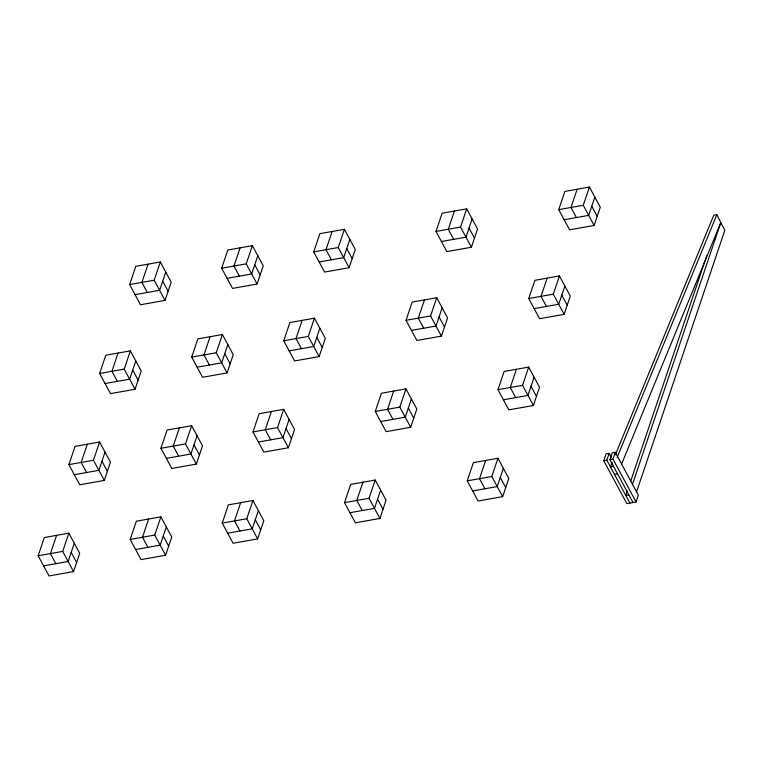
<?xml version="1.0" encoding="UTF-8"?>
<svg xmlns="http://www.w3.org/2000/svg" width="763" height="763" viewBox="0 0 763 763"><rect width="100%" height="100%" fill="white"/><g stroke="black" fill="none" stroke-linecap="round" stroke-linejoin="round"><path stroke-width="1.14" d="M38.15 555.769L44.302 537.543L68.842 533.184L79.705 553.356L73.553 571.582L49.013 575.941L38.15 555.769L62.7 551.411L68.842 533.184M68.899 464.61L75.051 446.384L99.591 442.025L110.454 462.197L104.302 480.423L79.762 484.782L68.899 464.61L93.448 460.251L99.591 442.025M99.648 373.45L105.799 355.224L130.349 350.866L141.203 371.037L135.051 389.264L110.511 393.622L99.648 373.45L124.197 369.101L130.349 350.866M129.634 284.57L135.776 266.344L160.325 261.986L171.189 282.157L165.037 300.384L140.487 304.742L129.634 284.57L154.174 280.221L160.325 261.986M56.576 535.359L50.425 553.595L55.852 563.676M87.325 444.2L81.174 462.435L86.6 472.516M118.074 353.04L111.923 371.276L117.349 381.357M148.051 264.16L141.899 282.396L147.335 292.477M74.278 543.266L68.126 561.501L43.577 565.86M105.027 452.106L98.875 470.342L74.326 474.7M135.776 360.947L129.624 379.182L105.084 383.541M165.752 272.067L159.61 290.302L135.061 294.661M130.196 539.431L136.348 521.205L160.888 516.847L171.751 537.018L165.6 555.245L141.05 559.603L130.196 539.431L154.736 535.073L160.888 516.847M160.945 448.272L167.097 430.046L191.637 425.687L202.5 445.859L196.349 464.085L171.809 468.444L160.945 448.272L185.485 443.913L191.637 425.687M191.694 357.113L197.846 338.886L222.386 334.528L233.249 354.7L227.097 372.926L202.557 377.284L191.694 357.113L216.234 352.754L222.386 334.528M221.671 268.233L227.822 250.006L252.372 245.648L263.225 265.82L257.083 284.046L232.534 288.404L221.671 268.233L246.22 263.874L252.372 245.648M148.613 519.021L142.462 537.257L147.898 547.338M179.362 427.862L173.22 446.097L178.647 456.179M210.111 336.702L203.969 354.938L209.396 365.019M240.097 247.822L233.945 266.058L239.382 276.139M166.315 526.928L160.173 545.163L135.623 549.522M197.073 435.768L190.922 454.004L166.372 458.363M227.822 344.609L221.671 362.845L197.121 367.203M257.799 255.729L251.647 273.965L227.107 278.323M222.233 523.094L228.385 504.858L252.934 500.509L263.798 520.671L257.646 538.907L233.096 543.266L222.233 523.094L246.783 518.735L252.934 500.509M252.992 431.934L259.134 413.699L283.683 409.349L294.547 429.512L288.395 447.747L263.845 452.106L252.992 431.934L277.532 427.576L283.683 409.349M283.741 340.775L289.883 322.539L314.432 318.19L325.296 338.362L319.144 356.588L294.594 360.947L283.741 340.775L308.281 336.416L314.432 318.19M313.717 251.895L319.869 233.659L344.409 229.31L355.272 249.482L349.12 267.708L324.58 272.067L313.717 251.895L338.267 247.536L344.409 229.31M240.66 502.683L234.508 520.919L239.944 531M271.409 411.524L265.257 429.76L270.693 439.841M302.158 320.365L296.006 338.6L301.442 348.681M332.143 231.485L325.992 249.72L331.419 259.801M258.361 510.59L252.21 528.826L227.67 533.175M289.11 419.431L282.959 437.666L258.419 442.015M319.859 328.271L313.717 346.507L289.167 350.866M349.845 239.391L343.693 257.627L319.153 261.986M344.514 502.626L350.665 484.4L375.215 480.041L386.068 500.213L379.926 518.439L355.377 522.798L344.514 502.626L369.063 498.277L375.215 480.041M375.262 411.467L381.414 393.241L405.964 388.882L416.827 409.054L410.675 427.28L386.126 431.639L375.262 411.467L399.812 407.118L405.964 388.882M406.021 320.307L412.163 302.081L436.713 297.723L447.576 317.894L441.424 336.13L416.875 340.479L406.021 320.307L430.561 315.958L436.713 297.723M435.997 231.427L442.149 213.201L466.689 208.843L477.552 229.014L471.4 247.25L446.86 251.599L435.997 231.427L460.547 227.078L466.689 208.843M362.94 482.216L356.788 500.452L362.215 510.533M393.689 391.057L387.537 409.292L392.974 419.373M424.438 299.897L418.286 318.133L423.723 328.224M454.424 211.017L448.272 229.253L453.699 239.344M380.642 490.123L374.49 508.358L349.95 512.717M411.391 398.963L405.239 417.199L380.699 421.558M442.139 307.813L435.988 326.039L411.448 330.398M472.125 218.933L465.974 237.159L441.424 241.518M467.242 480.843L473.394 462.616L497.934 458.258L508.797 478.43L502.645 496.656L478.105 501.014L467.242 480.843L491.792 476.484L497.934 458.258M497.991 389.683L504.143 371.457L528.683 367.098L539.546 387.27L533.394 405.496L508.854 409.855L497.991 389.683L522.541 385.325L528.683 367.098M528.74 298.524L534.892 280.298L559.441 275.939L570.295 296.111L564.143 314.337L539.603 318.696L528.74 298.524L553.289 294.165L559.441 275.939M558.726 209.644L564.868 191.418L589.418 187.059L600.281 207.231L594.129 225.457L569.58 229.816L558.726 209.644L583.266 205.285L589.418 187.059M485.669 460.432L479.517 478.668L484.944 488.749M516.417 369.273L510.266 387.509L515.693 397.59M547.166 278.114L541.015 296.349L546.442 306.43M577.143 189.234L570.991 207.469L576.427 217.55M503.37 468.339L497.218 486.575L472.669 490.933M534.119 377.18L527.967 395.415L503.418 399.774M564.868 286.02L558.716 304.256L534.176 308.614M594.844 197.14L588.702 215.376L564.153 219.734M632.985 502.531L609.904 459.669L612.212 452.831L615.283 452.287L638.364 495.149L636.056 501.987L626.852 503.618L603.771 460.757L606.08 453.918L609.141 453.375L611.401 457.552M629.914 503.075L606.843 460.213L609.141 453.375M636.056 501.987L612.975 459.126L615.283 452.287M627.367 491.01L625.841 495.511L628.912 494.968M630.782 480.881L706.7 255.815M632.327 484.839L720.777 222.634L716.877 214.613L713.806 215.156L615.388 454.767M636.399 492.402L724.85 230.197L720.777 222.634L621.645 463.98M612.222 462.464L610.419 466.861L613.49 466.317M617.095 457.523L716.877 214.613M603.771 460.757L606.843 460.213M609.904 459.669L612.975 459.126M614.501 474.443L617.572 473.899M591.773 206.258L597.2 216.349M583.266 205.285L594.129 225.457M561.797 295.138L567.224 305.229M553.289 294.165L564.143 314.337M469.045 228.042L474.481 238.132M460.547 227.078L471.4 247.25M531.038 386.297L536.475 396.379M522.541 385.325L533.394 405.496M439.068 316.922L444.495 327.012M430.561 315.958L441.424 336.13M500.29 477.457L505.726 487.538M491.792 476.484L502.645 496.656M346.764 248.509L352.201 258.59M338.267 247.536L349.12 267.708M408.319 408.081L413.746 418.172M399.812 407.118L410.675 427.28M316.788 337.389L322.215 347.47M308.281 336.416L319.144 356.588M254.728 264.847L260.154 274.928M377.571 499.24L382.997 509.331M246.22 263.874L257.083 284.046M369.063 498.277L379.926 518.439M286.039 428.548L291.466 438.63M277.532 427.576L288.395 447.747M224.742 353.727L230.178 363.808M216.234 352.754L227.097 372.926M162.681 281.185L168.108 291.275M154.174 280.221L165.037 300.384M255.29 519.708L260.717 529.789M246.783 518.735L257.646 538.907M193.993 444.886L199.429 454.967M185.485 443.913L196.349 464.085M132.695 370.065L138.132 380.155M124.197 369.101L135.051 389.264M163.244 536.046L168.671 546.127M154.736 535.073L165.6 555.245M101.946 461.224L107.383 471.315M93.448 460.251L104.302 480.423M71.197 552.383L76.634 562.465M62.7 551.411L73.553 571.582"/></g></svg>
